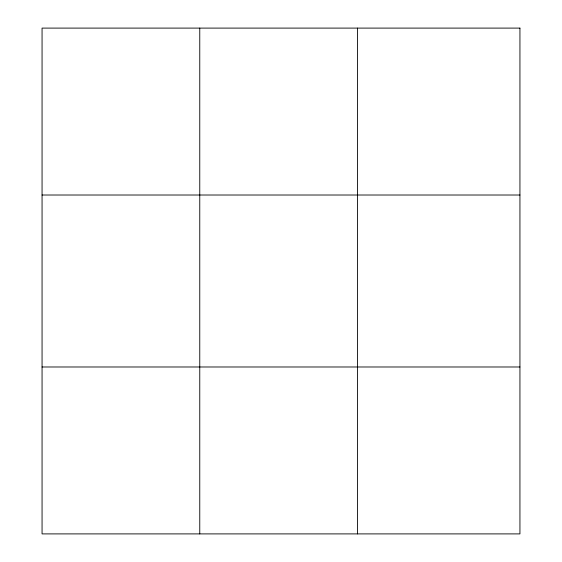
<?xml version="1.0" encoding="UTF-8"?>
<svg xmlns="http://www.w3.org/2000/svg" width="562" height="562" viewBox="0 0 562 562"><rect width="100%" height="100%" fill="white"/><g stroke="black" fill="none" stroke-linecap="round" stroke-linejoin="round"><path stroke-width="0.84" d="M199.763 533.9L199.763 28.1M357.46 533.9L357.46 28.1M42.059 195.014L519.941 195.014M42.059 366.986L519.941 366.986M519.941 28.1L519.941 533.9L42.059 533.9L42.059 28.1L519.941 28.1"/></g></svg>
